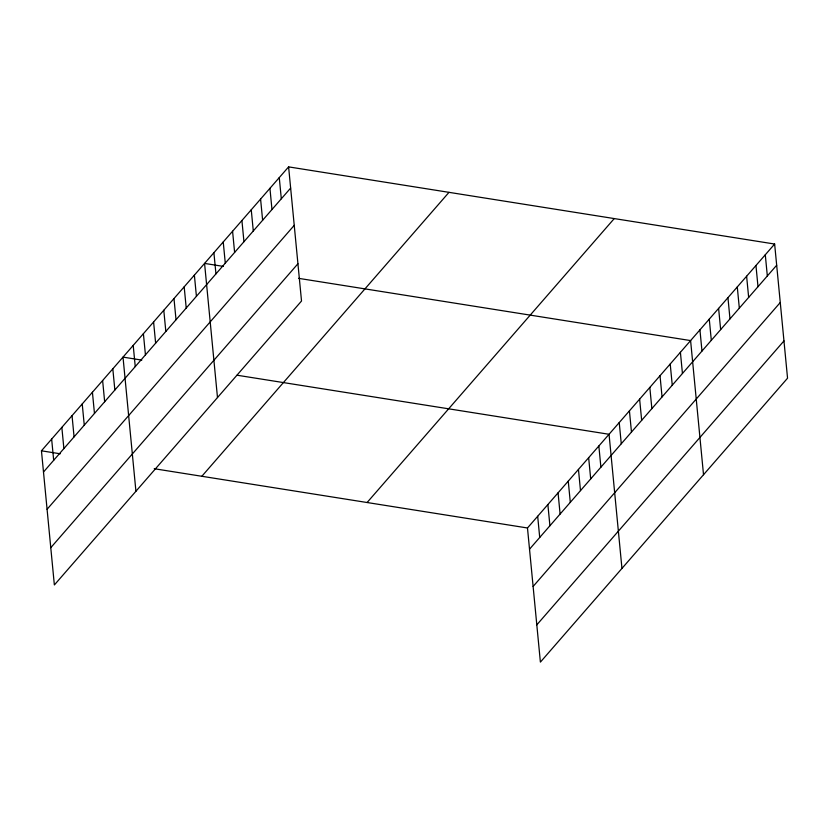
<?xml version="1.0" encoding="UTF-8"?>
<svg xmlns="http://www.w3.org/2000/svg" width="829" height="829" viewBox="0 0 829 829"><rect width="100%" height="100%" fill="white"/><g stroke="black" fill="none" stroke-linecap="round" stroke-linejoin="round"><path stroke-width="1.24" d="M288.606 166.878L301.518 301.02L54.362 584.963L41.45 450.81L288.606 166.878L774.638 244.037L787.55 378.19L540.394 662.122L527.482 527.98L774.638 244.037M43.491 472.012L290.647 188.069M47.077 509.286L294.233 225.343M50.776 547.689L297.932 263.746M201.841 476.281L448.997 192.338M367.092 502.519L614.248 218.576M529.524 549.181L776.669 265.239M533.109 586.455L780.265 302.512M536.809 624.859L783.965 340.916M223.364 266.399L204.566 263.415L217.488 397.557M298.544 278.337L690.598 340.584L703.52 474.727M141.811 360.097L123.013 357.112L135.925 491.255M237.042 375.216L609.046 434.282L621.957 568.425M41.45 450.81L60.248 453.795M154.225 468.717L527.482 527.98M765.291 254.762L767.333 275.964M755.955 265.498L757.996 286.689M746.618 276.223L748.66 297.424M737.282 286.948L739.323 308.15M727.945 297.673L729.986 318.875M718.608 308.398L720.65 329.6M709.272 319.124L711.313 340.325M699.935 329.849L701.976 351.05M680.402 352.294L682.443 373.496M670.215 364.004L672.257 385.205M660.019 375.713L662.06 396.915M649.822 387.433L651.863 408.624M639.625 399.143L641.667 420.344M629.429 410.852L631.47 432.054M619.232 422.572L621.273 443.764M598.849 445.992L600.89 467.193M588.652 457.701L590.694 478.903M578.455 469.421L580.497 490.613M568.259 481.131L570.3 502.333M558.062 492.84L560.103 514.042M547.876 504.56L549.917 525.752M537.679 516.27L539.72 537.472M279.269 177.603L281.311 198.794M269.933 188.328L271.974 209.53M260.586 199.053L262.627 220.255M251.249 209.778L253.291 230.98M241.913 220.504L243.954 241.705M232.576 231.229L234.617 252.43M223.239 241.964L225.281 263.156M213.903 252.69L215.944 273.881M194.38 275.124L196.421 296.326M184.183 286.834L186.224 308.036M173.986 298.554L176.028 319.745M163.79 310.264L165.831 331.465M153.593 321.973L155.634 343.175M143.396 333.683L145.438 354.885M133.21 345.403L135.251 366.605M112.817 368.822L114.858 390.024M102.62 380.542L104.661 401.733M92.423 392.252L94.465 413.453M82.226 403.961L84.268 425.163M72.04 415.671L74.071 436.873M61.843 427.391L63.885 448.593M51.647 439.101L53.688 460.302"/></g></svg>
